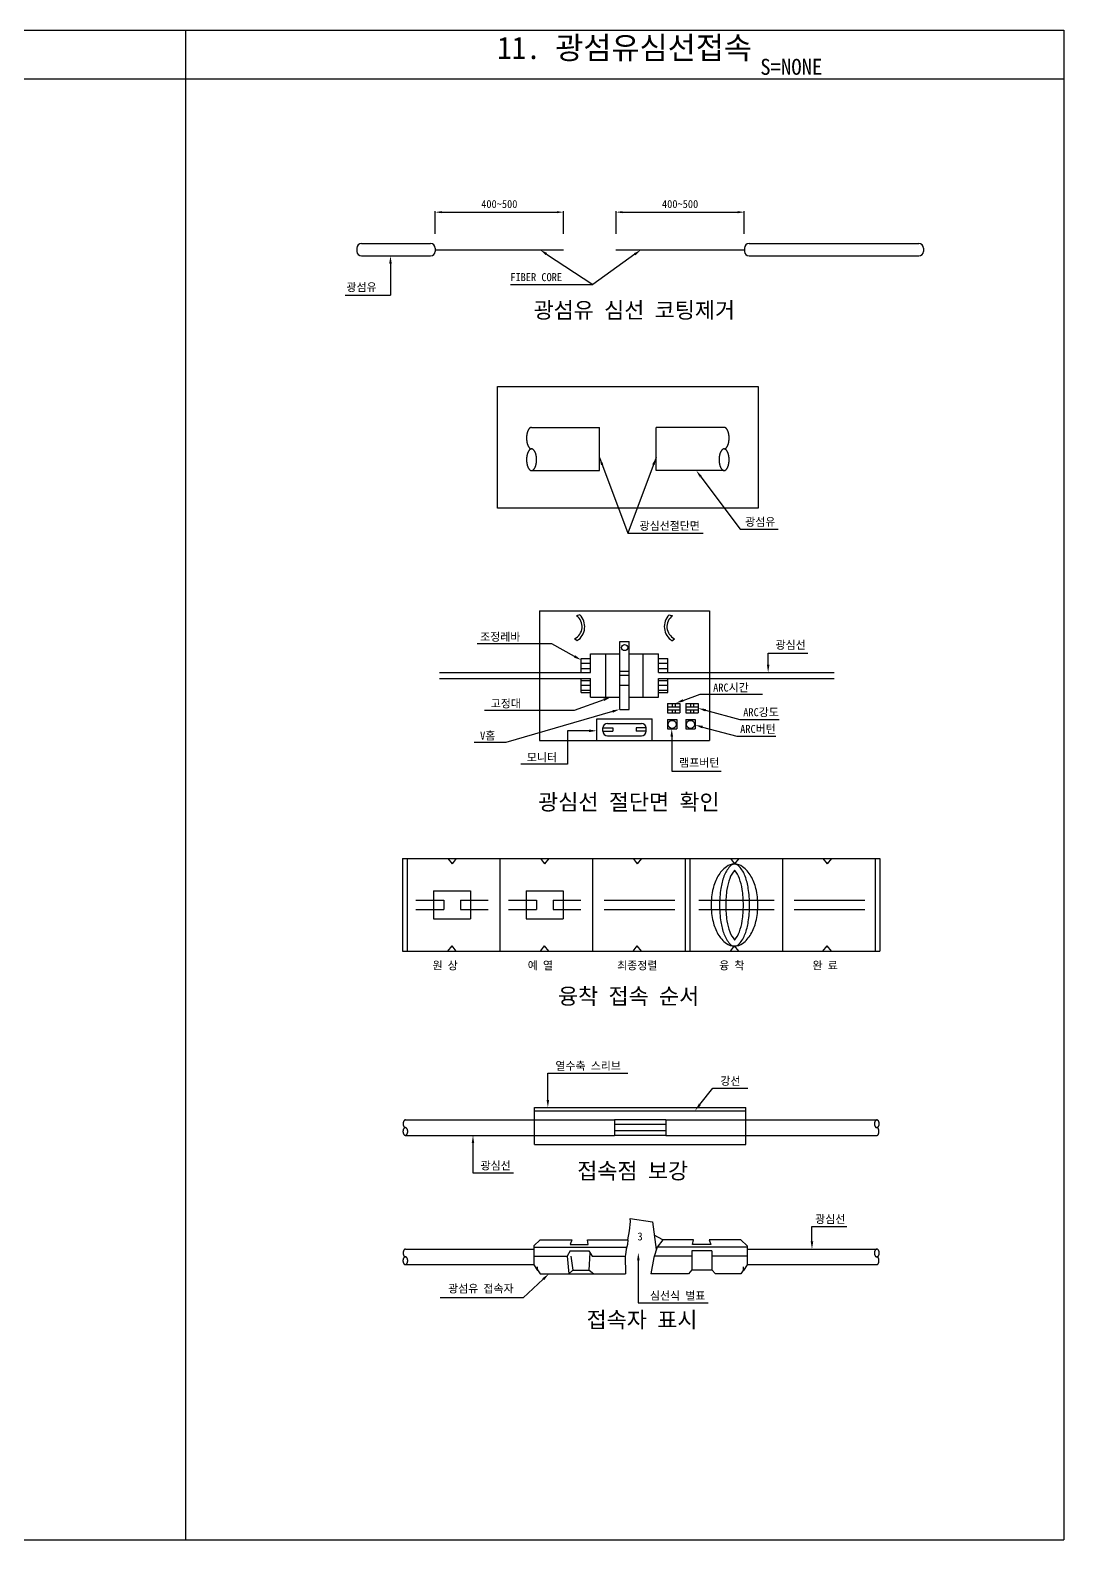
# Model space of a CAD drawing. Extents: x -3747 to 4369, y -2645 to 2071.
# Drawn here: x 1141 to 4369, y -2645 to 2071 of the extents above; entities that cross this region are included whole.
import ezdxf
from ezdxf.enums import TextEntityAlignment as Align

# ---------------------------------------------------------------- set-up
doc = ezdxf.new("R2010")
doc.units = 0
doc.header["$LTSCALE"] = 100
doc.header["$MEASUREMENT"] = 0
doc.linetypes.add('CENTER', pattern=[50.8, 31.75, -6.35, 6.35, -6.35])
for name, color, linetype in [('TN-CABL', 4, 'Continuous'), ('TN-CUTL', 1, 'CENTER'), ('TN-DIMS', 1, 'Continuous'), ('TN-LEAL', 1, 'Continuous'), ('TN-LEAT', 3, 'Continuous'), ('TN-LIN2', 3, 'Continuous'), ('TN-TEX1', 6, 'Continuous'), ('TN-TEXT', 3, 'Continuous')]:
    doc.layers.add(name, color=color, linetype=linetype)
doc.styles.add('D', font='GulimChe.ttf')
doc.dimstyles.new('D', dxfattribs={"dimtxt": 2.5, "dimasz": 2.5, "dimexe": 1.25, "dimexo": 2, "dimgap": 1, "dimtad": 1, "dimdec": 0, "dimtxsty": 'D', "dimcen": 2.5, "dimclrd": 1, "dimclre": 1, "dimclrt": 7, "dimadec": 0, "dimazin": 0, "dimtfac": 1, "dimtdec": 0, "dimtmove": 0, "dimatfit": 3, "dimfxl": 0, "dimarcsym": 0})

# ---------------------------------------------------------------- blocks, each defined once
blk = doc.blocks.new('*D0')
at = {"layer": 'DEFPOINTS', "color": 0}
for p in [(3371, 1502.9), (2970.6, 1431.9), (3371, 1431.9)]:
    blk.add_point(p, dxfattribs=at)
at = {"layer": 'TN-DIMS', "lineweight": -2}
for p, q in [((2970.6, 1434.9), (2970.6, 1505.9)), ((2990.6, 1502.9), (3351, 1502.9)), ((3371, 1434.9), (3371, 1505.9))]:
    blk.add_line(p, q, dxfattribs=at)
at = {"layer": 'TN-DIMS'}
for points in [[(2990.6, 1506.3), (2990.6, 1499.6), (2970.6, 1502.9)], [(3351, 1506.3), (3351, 1499.6), (3371, 1502.9)]]:
    blk.add_solid(points, dxfattribs=at)
at = {"layer": 'TN-DIMS', "color": 3, "insert": (3170.8, 1528.2), "char_height": 25, "attachment_point": 5, "style": 'D'}
blk.add_mtext('400~500', dxfattribs=at)
blk = doc.blocks.new('*D1')
at = {"layer": 'DEFPOINTS', "color": 0}
for p in [(2806.3, 1502.9), (2405.9, 1431.9), (2806.3, 1431.9)]:
    blk.add_point(p, dxfattribs=at)
at = {"layer": 'TN-DIMS', "lineweight": -2}
for p, q in [((2405.9, 1434.9), (2405.9, 1505.9)), ((2425.9, 1502.9), (2786.3, 1502.9)), ((2806.3, 1434.9), (2806.3, 1505.9))]:
    blk.add_line(p, q, dxfattribs=at)
at = {"layer": 'TN-DIMS'}
for points in [[(2425.9, 1506.3), (2425.9, 1499.6), (2405.9, 1502.9)], [(2786.3, 1506.3), (2786.3, 1499.6), (2806.3, 1502.9)]]:
    blk.add_solid(points, dxfattribs=at)
at = {"layer": 'TN-DIMS', "color": 3, "insert": (2606.1, 1528.2), "char_height": 25, "attachment_point": 5, "style": 'D'}
blk.add_mtext('400~500', dxfattribs=at)

msp = doc.modelspace()

# ---------------------------------------------------------------- linework, layer by layer
at = {"layer": 'TN-CABL'}
for p, q in [((2161.3, 1390.2), (2161.3, 1380.5)), ((2175.8, 1404.7), (2391.4, 1404.7)), ((2405.9, 1390.2), (2405.9, 1380.5)), ((2405.9, 1385.4), (2806.3, 1385.4)), ((2970.1, 1385.4), (3371.5, 1385.4)), ((3371.5, 1390.2), (3371.5, 1380.5)), ((3386, 1404.7), (3916.2, 1404.7)), ((3930.7, 1390.2), (3930.7, 1380.5)), ((2175.8, 1366.1), (2391.4, 1366.1)), ((3386, 1366.1), (3916.2, 1366.1)), ((2600, 958), (3415.1, 958)), ((2600, 578.3), (2600, 958)), ((3415.1, 958), (3415.1, 578.3)), ((2706.9, 830.7), (2919.1, 830.7)), ((2919.1, 695.7), (2919.1, 830.7)), ((3096, 695.7), (3096, 830.7)), ((3308.2, 830.7), (3096, 830.7)), ((2706.9, 695.7), (2919.1, 695.7)), ((3308.2, 695.7), (3096, 695.7)), ((3415.1, 578.3), (2600, 578.3)), ((2732, 257.9), (3262.4, 257.9)), ((2732, 257.9), (2732, -147.2)), ((2857.7, 245.1), (2847, 241.8)), ((3136.8, 245.1), (3147.4, 241.8)), ((3262.4, 257.9), (3262.4, -147.2)), ((2849.2, 163.9), (2841, 170.2)), ((2982.7, -50.4), (2982.7, 161.4)), ((2982.7, 161.4), (3011.7, 161.4)), ((3011.7, -50.4), (3011.7, 161.4)), ((3145.2, 163.9), (3153.4, 170.2)), ((2862.2, 65), (2862.2, 108.4)), ((2862.2, 108.4), (2891.1, 108.4)), ((2891.1, 65), (2891.1, 122.8)), ((2891.1, 122.8), (2982.7, 122.8)), ((2939.3, -12.2), (2939.3, 122.8)), ((3011.7, 122.8), (3103.3, 122.8)), ((3055.1, -12.2), (3055.1, 122.8)), ((3103.3, 65), (3103.3, 122.8)), ((3103.3, 108.4), (3132.2, 108.4)), ((3132.2, 65), (3132.2, 108.4)), ((2419.5, 65), (2891.1, 65)), ((2862.2, 93.8), (2891.1, 93.8)), ((2862.2, 77.3), (2891.1, 77.3)), ((3011.7, 67.4), (2982.7, 67.4)), ((3011.7, 55.5), (2982.7, 55.5)), ((3103.3, 93.8), (3132.2, 93.8)), ((3103.3, 77.3), (3132.2, 77.3)), ((3103.3, 65), (3651.5, 65)), ((2419.5, 45.7), (2891.1, 45.7)), ((2862.2, 2.3), (2862.2, 45.7)), ((2862.2, 39.4), (2891.1, 39.4)), ((2862.2, 24.9), (2891.1, 24.9)), ((2862.2, 9.6), (2891.1, 9.6)), ((2862.2, 2.3), (2891.1, 2.3)), ((2891.1, -12.2), (2891.1, 45.7)), ((3011.7, 23.7), (2982.7, 23.7)), ((3103.3, 45.7), (3651.5, 45.7)), ((3103.3, -12.2), (3103.3, 45.7)), ((3103.3, 39.4), (3132.2, 39.4)), ((3103.3, 24.9), (3132.2, 24.9)), ((3103.3, 9.6), (3132.2, 9.6)), ((3103.3, 2.3), (3132.2, 2.3)), ((3132.2, 2.3), (3132.2, 45.7)), ((2891.1, -12.2), (2982.7, -12.2)), ((3011.7, -12.2), (3103.3, -12.2)), ((3131.3, -32.5), (3131.3, -61.4)), ((3131.3, -32.5), (3169.8, -32.5)), ((3131.3, -42.1), (3169.8, -42.1)), ((3145.7, -32.5), (3145.7, -42.1)), ((3155.4, -32.5), (3155.4, -42.1)), ((3169.8, -32.5), (3169.8, -61.4)), ((3188.5, -32.5), (3188.5, -61.4)), ((3188.5, -32.5), (3227.1, -32.5)), ((3188.5, -42.1), (3227.1, -42.1)), ((3203, -32.5), (3203, -42.1)), ((3212.7, -32.5), (3212.7, -42.1)), ((3227.1, -32.5), (3227.1, -61.4)), ((2910.4, -79.7), (3084, -79.7)), ((2910.4, -147.2), (2910.4, -79.7)), ((2944.2, -94.2), (3050.3, -94.2)), ((2982.7, -50.4), (3011.7, -50.4)), ((3084, -147.2), (3084, -79.7)), ((3131.3, -51.8), (3169.8, -51.8)), ((3131.3, -61.4), (3169.8, -61.4)), ((3131.3, -82.3), (3160.2, -82.3)), ((3131.3, -82.3), (3131.3, -111.2)), ((3145.7, -51.8), (3145.7, -61.4)), ((3155.4, -51.8), (3155.4, -61.4)), ((3160.2, -82.3), (3160.2, -111.2)), ((3188.5, -51.8), (3227.1, -51.8)), ((3188.5, -61.4), (3227.1, -61.4)), ((3188.5, -82.3), (3217.5, -82.3)), ((3188.5, -82.3), (3188.5, -111.2)), ((3203, -51.8), (3203, -61.4)), ((3212.7, -51.8), (3212.7, -61.4)), ((3217.5, -82.3), (3217.5, -111.2)), ((2929.7, -118.3), (2929.7, -108.6)), ((2929.7, -108.6), (2961, -108.6)), ((2929.7, -118.3), (2961, -118.3)), ((2944.2, -132.7), (3050.3, -132.7)), ((2961, -108.6), (2961, -118.3)), ((3033.4, -108.6), (3033.4, -118.3)), ((3064.7, -108.6), (3033.4, -108.6)), ((3064.7, -118.3), (3033.4, -118.3)), ((3064.7, -118.3), (3064.7, -108.6)), ((3131.3, -111.2), (3160.2, -111.2)), ((3188.5, -111.2), (3217.5, -111.2)), ((2732, -147.2), (3262.4, -147.2)), ((2304.3, -516.4), (3794.4, -516.4)), ((2304.3, -516.4), (2304.3, -805.8)), ((2318.8, -516.4), (2318.8, -805.8)), ((2445.3, -516.4), (2458.5, -532.6)), ((2471.6, -516.4), (2458.5, -532.6)), ((2608.1, -516.4), (2608.1, -805.8)), ((2734.6, -516.4), (2747.8, -532.6)), ((2761, -516.4), (2747.8, -532.6)), ((2897.5, -516.4), (2897.5, -805.8)), ((3024, -516.4), (3037.1, -532.6)), ((3050.3, -516.4), (3037.1, -532.6)), ((3186.8, -516.4), (3186.8, -805.8)), ((3201.3, -516.4), (3201.3, -805.8)), ((3327.8, -516.4), (3341, -532.6)), ((3354.1, -516.4), (3341, -532.6)), ((3490.6, -516.4), (3490.6, -805.8)), ((3617.1, -516.4), (3630.3, -532.6)), ((3643.5, -516.4), (3630.3, -532.6)), ((3780, -516.4), (3780, -805.8)), ((3794.4, -516.4), (3794.4, -805.8)), ((2345.9, -646.6), (2433.2, -646.6)), ((2400.6, -617.7), (2516.3, -617.7)), ((2400.6, -617.7), (2400.6, -704.5)), ((2433.2, -646.6), (2433.2, -675.6)), ((2485.3, -646.6), (2571.6, -646.6)), ((2485.3, -646.6), (2485.3, -675.6)), ((2516.3, -617.7), (2516.3, -704.5)), ((2635.2, -646.6), (2722.5, -646.6)), ((2689.9, -617.7), (2805.7, -617.7)), ((2689.9, -617.7), (2689.9, -704.5)), ((2722.5, -646.6), (2722.5, -675.6)), ((2774.6, -646.6), (2860.9, -646.6)), ((2774.6, -646.6), (2774.6, -675.6)), ((2805.7, -617.7), (2805.7, -704.5)), ((2933.4, -646.6), (3154.7, -646.6)), ((3228.9, -646.6), (3465.1, -646.6)), ((3526.6, -646.6), (3747.8, -646.6)), ((2345.9, -675.6), (2433.2, -675.6)), ((2400.6, -704.5), (2516.3, -704.5)), ((2485.3, -675.6), (2571.6, -675.6)), ((2635.2, -675.6), (2722.5, -675.6)), ((2689.9, -704.5), (2805.7, -704.5)), ((2774.6, -675.6), (2860.9, -675.6)), ((2933.4, -675.6), (3154.7, -675.6)), ((3228.9, -675.6), (3465.1, -675.6)), ((3526.6, -675.6), (3747.8, -675.6)), ((2445.3, -805.8), (2458.5, -789.6)), ((2471.6, -805.8), (2458.5, -789.6)), ((2734.6, -805.8), (2747.8, -789.6)), ((2761, -805.8), (2747.8, -789.6)), ((3024, -805.8), (3037.1, -789.6)), ((3050.3, -805.8), (3037.1, -789.6)), ((3327.8, -805.8), (3341, -789.6)), ((3354.1, -805.8), (3341, -789.6)), ((3617.1, -805.8), (3630.3, -789.6)), ((3643.5, -805.8), (3630.3, -789.6)), ((2304.3, -805.8), (3794.4, -805.8)), ((2716.2, -1294.5), (3376, -1294.5)), ((2716.2, -1410.3), (2716.2, -1294.5)), ((2716.2, -1304.2), (3376, -1304.2)), ((3376, -1410.3), (3376, -1294.5)), ((2312.7, -1333.1), (2965.5, -1333.1)), ((3126.7, -1333.1), (2965.5, -1333.1)), ((2965.5, -1333.1), (2965.5, -1381.3)), ((3126.7, -1347.6), (2965.5, -1347.6)), ((3126.7, -1366.9), (2965.5, -1366.9)), ((3126.7, -1333.1), (3126.7, -1381.3)), ((3126.7, -1333.1), (3785.3, -1333.1)), ((2312.7, -1381.3), (2965.5, -1381.3)), ((2716.2, -1410.3), (3376, -1410.3)), ((3126.7, -1381.3), (2965.5, -1381.3)), ((3126.7, -1381.3), (3785.3, -1381.3)), ((3117.1, -1708), (3090, -1693.5)), ((2312.7, -1736.9), (2713.7, -1736.9)), ((2733.3, -1708), (2713.7, -1726)), ((2713.7, -1726), (2713.7, -1785.7)), ((2713.7, -1730.2), (3003.9, -1730.2)), ((2733.3, -1708), (2832.2, -1708)), ((2827.2, -1742), (2817.9, -1759.2)), ((2832.2, -1708), (2827.2, -1721.9)), ((2827.2, -1721.9), (2883.8, -1721.9)), ((2827.2, -1742), (2885.6, -1742)), ((2881.2, -1708), (3007.6, -1708)), ((2883.8, -1721.9), (2881.2, -1708)), ((2885.6, -1742), (2896.4, -1759.2)), ((3001.9, -1737), (3000.6, -1754.6)), ((3006.3, -1722.6), (3001.9, -1737)), ((3007.6, -1708), (3006.3, -1722.6)), ((3098.7, -1730.2), (3088.3, -1762.6)), ((3117.1, -1708), (3098.7, -1730.2)), ((3380.1, -1730.2), (3098.7, -1730.2)), ((3212.6, -1708), (3117.1, -1708)), ((3269.6, -1742), (3207, -1742)), ((3207, -1742), (3207, -1801.3)), ((3210, -1721.9), (3212.6, -1708)), ((3266.7, -1721.9), (3210, -1721.9)), ((3360.5, -1708), (3261.6, -1708)), ((3261.6, -1708), (3266.7, -1721.9)), ((3269.6, -1742), (3269.6, -1801.3)), ((3360.5, -1708), (3380.1, -1726)), ((3380.1, -1726), (3380.1, -1785.7)), ((3380.1, -1736.9), (3785.3, -1736.9)), ((2312.7, -1785.1), (2713.7, -1785.1)), ((2713.7, -1759.2), (2817.9, -1759.2)), ((2713.7, -1785.7), (2725.1, -1803.3)), ((2817.9, -1759.2), (2823.4, -1814.1)), ((2829.6, -1759.2), (2835.7, -1802.4)), ((2886.9, -1802.4), (2889.5, -1748.3)), ((2896.4, -1759.2), (2998.8, -1759.2)), ((3000.6, -1754.6), (2998.8, -1759.2)), ((2998.8, -1759.2), (3000.6, -1814.1)), ((3088.3, -1762.6), (3079.6, -1814.1)), ((3207, -1759.2), (3089.4, -1759.2)), ((3380.1, -1759.2), (3269.6, -1759.2)), ((3380.1, -1785.7), (3368.8, -1803.3)), ((3380.1, -1785.1), (3785.3, -1785.1)), ((2725.1, -1803.3), (2725.1, -1792.4)), ((2725.1, -1801.9), (2733.5, -1814.1)), ((2733.5, -1814.1), (3000.6, -1814.1)), ((2823.4, -1814.1), (2835.7, -1802.4)), ((2835.7, -1802.4), (2886.9, -1802.4)), ((2886.9, -1802.4), (2901.4, -1814.1)), ((3197.1, -1814.1), (3079.6, -1814.1)), ((3207, -1801.3), (3197.1, -1814.1)), ((3207, -1801.3), (3270.8, -1801.3)), ((3269.6, -1801.3), (3281.3, -1814.1)), ((3360.4, -1814.1), (3281.3, -1814.1)), ((3368.8, -1801.9), (3360.4, -1814.1)), ((3368.8, -1803.3), (3368.8, -1792.4))]:
    msp.add_line(p, q, dxfattribs=at)
for points in [[(3340.7, -790, 0.158637), (3366, -781.7, 0.106456), (3392.2, -752.4, 0.071579), (3407.6, -713.3, 0.057924), (3413.5, -661.9, 0.057924), (3407.6, -610.4, 0.071579), (3392.2, -571.3, 0.106456), (3366, -542, 0.158637), (3340.7, -533.8, 0.158637), (3315.3, -542, 0.106456), (3289.1, -571.3, 0.071579), (3273.8, -610.4, 0.057924), (3267.8, -661.9, 0.057924), (3273.8, -713.3, 0.071579), (3289.1, -752.4, 0.106456), (3315.3, -781.7, 0.158637)], [(3341, -789.6, 0.214526), (3355.7, -782.9, 0.093637), (3374.1, -752.2, 0.050303), (3383.9, -714.2, 0.037768), (3387.8, -662, 0.037768), (3383.9, -609.9, 0.050303), (3374.1, -571.9, 0.093637), (3355.7, -541.1, 0.214526), (3341, -534.5, 0.214526), (3326.2, -541.1, 0.093637), (3307.8, -571.9, 0.050303), (3298.1, -609.9, 0.037768), (3294.1, -662, 0.037768), (3298.1, -714.2, 0.050303), (3307.8, -752.2, 0.093637), (3326.2, -782.9, 0.214526)], [(3341, -770.3, 0.214526), (3341.3, -770.1, 0.093637), (3356, -745.6, 0.050303), (3364.8, -711.3, 0.037768), (3368.5, -662, 0.037768), (3364.8, -612.8, 0.050303), (3356, -578.5, 0.093637), (3341.3, -553.9, 0.214526), (3341, -553.8, 0.214526), (3340.6, -553.9, 0.093637), (3325.9, -578.5, 0.050303), (3317.1, -612.8, 0.037768), (3313.4, -662, 0.037768), (3317.1, -711.3, 0.050303), (3325.9, -745.6, 0.093637), (3340.6, -770.1, 0.214526)]]:
    msp.add_lwpolyline(points, format="xyb", close=True, dxfattribs=at)
msp.add_lwpolyline([(3007.6, -1708), (3013.1, -1679.6), (3015.8, -1650.6), (3015.3, -1641.3), (3084.2, -1651.7), (3096.2, -1738)], dxfattribs=at)
for centre, radius in [((2997.5, 142.7), 9.64), ((3146, -97.4), 12.7), ((3203.3, -97.4), 12.7)]:
    msp.add_circle(centre, radius, dxfattribs=at)
for centre, radius, start, end in [((2175.8, 1390.2), 14.5, 90, 180), ((2175.8, 1380.5), 14.5, 180, 270), ((2391.4, 1390.2), 14.5, 0, 90), ((2391.4, 1380.5), 14.5, 270, 0), ((3386, 1390.2), 14.5, 90, 180), ((3386, 1380.5), 14.5, 180, 270), ((3916.2, 1390.2), 14.5, 360, 90), ((3916.2, 1380.5), 14.5, 270, 0), ((2823.6, 207.7), 41.3, 294.8447, 55.5954), ((2820.4, 207.9), 52.6, 303.1186, 44.9758), ((3174, 207.9), 52.6, 135.0242, 236.8814), ((3170.8, 207.7), 41.3, 124.4046, 245.1553), ((2944.2, -108.6), 14.5, 90, 180), ((3050.3, -108.6), 14.5, 0, 90), ((2944.2, -118.3), 14.5, 180, 270), ((3050.3, -118.3), 14.5, 270, 0)]:
    msp.add_arc(centre, radius, start, end, dxfattribs=at)
at = {"layer": 'TN-CUTL'}
for points in [[(2706.9, 830.7, 0.183704), (2701.6, 828.7, 0.102372), (2695.8, 820.8, 0.061419), (2692.5, 810.7, 0.047698), (2691.2, 797, 0.047698), (2692.5, 783.3, 0.061419), (2695.8, 773.1, 0.102372), (2701.6, 765.2, 0.183704), (2706.9, 763.2, 0.183704)], [(3308.2, 830.7, -0.183704), (3313.5, 828.7, -0.102372), (3319.3, 820.8, -0.061419), (3322.6, 810.7, -0.047698), (3323.9, 797, -0.047698), (3322.6, 783.3, -0.061419), (3319.3, 773.1, -0.102372), (3313.5, 765.2, -0.183704), (3308.2, 763.2, -0.183704)], [(2312.7, -1333.1, 0.160306), (2310.3, -1333.9, 0.106289), (2307.9, -1336.6, 0.07087), (2306.4, -1340.3, 0.057164), (2305.9, -1345.2, 0.057164), (2306.4, -1350, 0.07087), (2307.9, -1353.7, 0.106289), (2310.3, -1356.4, 0.160306), (2312.7, -1357.2, 0.160306)], [(3785.3, -1381.3, 0.160306), (3787.6, -1380.6, 0.106289), (3790.1, -1377.8, 0.07087), (3791.5, -1374.1, 0.057164), (3792, -1369.3, 0.057164), (3791.5, -1364.4, 0.07087), (3790.1, -1360.7, 0.106289), (3787.6, -1358, 0.160306), (3785.3, -1357.2, 0.160306)], [(2312.7, -1736.9, 0.160306), (2310.3, -1737.7, 0.106289), (2307.9, -1740.4, 0.07087), (2306.4, -1744.1, 0.057164), (2305.9, -1749, 0.057164), (2306.4, -1753.8, 0.07087), (2307.9, -1757.5, 0.106289), (2310.3, -1760.2, 0.160306), (2312.7, -1761, 0.160306)], [(3785.3, -1785.1, 0.160306), (3787.6, -1784.4, 0.106289), (3790.1, -1781.6, 0.07087), (3791.5, -1777.9, 0.057164), (3792, -1773.1, 0.057164), (3791.5, -1768.2, 0.07087), (3790.1, -1764.5, 0.106289), (3787.6, -1761.8, 0.160306), (3785.3, -1761, 0.160306)]]:
    msp.add_lwpolyline(points, format="xyb", dxfattribs=at)
for points in [[(2706.9, 763.2, 0.183704), (2701.6, 761.2, 0.102372), (2695.8, 753.3, 0.061419), (2692.5, 743.1, 0.047698), (2691.2, 729.5, 0.047698), (2692.5, 715.8, 0.061419), (2695.8, 705.6, 0.102372), (2701.6, 697.7, 0.183704), (2706.9, 695.7, 0.183704), (2712.1, 697.7, 0.102372), (2718, 705.6, 0.061419), (2721.3, 715.8, 0.047698), (2722.6, 729.5, 0.047698), (2721.3, 743.1, 0.061419), (2718, 753.3, 0.102372), (2712.1, 761.2, 0.183704)], [(3308.2, 763.2, -0.183704), (3313.5, 761.2, -0.102372), (3319.3, 753.3, -0.061419), (3322.6, 743.1, -0.047698), (3323.9, 729.5, -0.047698), (3322.6, 715.8, -0.061419), (3319.3, 705.6, -0.102372), (3313.5, 697.7, -0.183704), (3308.2, 695.7, -0.183704), (3303, 697.7, -0.102372), (3297.1, 705.6, -0.061419), (3293.8, 715.8, -0.047698), (3292.5, 729.5, -0.047698), (3293.8, 743.1, -0.061419), (3297.1, 753.3, -0.102372), (3303, 761.2, -0.183704)], [(2312.7, -1357.2, 0.149027), (2310, -1358, 0.107088), (2307.4, -1360.7, 0.075738), (2305.8, -1364.4, 0.062567), (2305.2, -1369.3, 0.062567), (2305.8, -1374.1, 0.075738), (2307.4, -1377.8, 0.107088), (2310, -1380.5, 0.149027), (2312.7, -1381.3, 0.149027), (2315.3, -1380.5, 0.107088), (2317.9, -1377.8, 0.075738), (2319.5, -1374.1, 0.062567), (2320.1, -1369.3, 0.062567), (2319.5, -1364.4, 0.075738), (2317.9, -1360.7, 0.107088), (2315.3, -1358, 0.149027)], [(3785.3, -1357.2, 0.149027), (3787.9, -1356.4, 0.107088), (3790.5, -1353.7, 0.075738), (3792.1, -1350, 0.062567), (3792.7, -1345.2, 0.062567), (3792.1, -1340.3, 0.075738), (3790.5, -1336.6, 0.107088), (3787.9, -1333.9, 0.149027), (3785.3, -1333.1, 0.149027), (3782.6, -1333.9, 0.107088), (3780, -1336.6, 0.075738), (3778.4, -1340.3, 0.062567), (3777.8, -1345.2, 0.062567), (3778.4, -1350, 0.075738), (3780, -1353.7, 0.107088), (3782.6, -1356.4, 0.149027)], [(3785.3, -1761, 0.149027), (3787.9, -1760.2, 0.107088), (3790.5, -1757.5, 0.075738), (3792.1, -1753.8, 0.062567), (3792.7, -1749, 0.062567), (3792.1, -1744.1, 0.075738), (3790.5, -1740.4, 0.107088), (3787.9, -1737.7, 0.149027), (3785.3, -1736.9, 0.149027), (3782.6, -1737.7, 0.107088), (3780, -1740.4, 0.075738), (3778.4, -1744.1, 0.062567), (3777.8, -1749, 0.062567), (3778.4, -1753.8, 0.075738), (3780, -1757.5, 0.107088), (3782.6, -1760.2, 0.149027)], [(2312.7, -1761, 0.149027), (2310, -1761.8, 0.107088), (2307.4, -1764.5, 0.075738), (2305.8, -1768.2, 0.062567), (2305.2, -1773.1, 0.062567), (2305.8, -1777.9, 0.075738), (2307.4, -1781.6, 0.107088), (2310, -1784.3, 0.149027), (2312.7, -1785.1, 0.149027), (2315.3, -1784.3, 0.107088), (2317.9, -1781.6, 0.075738), (2319.5, -1777.9, 0.062567), (2320.1, -1773.1, 0.062567), (2319.5, -1768.2, 0.075738), (2317.9, -1764.5, 0.107088), (2315.3, -1761.8, 0.149027)]]:
    msp.add_lwpolyline(points, format="xyb", close=True, dxfattribs=at)
at = {"layer": 'TN-LEAL'}
for p, q in [((2753.4, 1372.2), (2898.5, 1277.3)), ((3029.2, 1371.3), (2898.5, 1277.3)), ((2266.2, 1342), (2266.2, 1243.5)), ((2640.6, 1277.3), (2898.5, 1277.3)), ((2125, 1243.5), (2266.2, 1243.5)), ((2919.1, 736.4), (3007.6, 500.4)), ((3096, 736.4), (3007.6, 500.4)), ((3235.8, 676.4), (3357.9, 512.8)), ((3007.6, 500.4), (3243.2, 500.4)), ((3357.9, 512.8), (3476.6, 512.8)), ((2769.7, 154.3), (2537.5, 154.3)), ((2841.1, 115.2), (2769.7, 154.3)), ((3445.8, 124.9), (3569.8, 124.9)), ((3445.8, 89.1), (3445.8, 124.9)), ((2932.2, -20.4), (2840.3, -53.6)), ((3180.3, -22.3), (3233.2, -2.8)), ((3233.2, -2.8), (3428, -2.8)), ((2840.3, -53.6), (2560.3, -53.6)), ((2959.6, -57.1), (2626.2, -154.1)), ((3250.4, -53.2), (3357.5, -81.9)), ((3357.5, -81.9), (3479.9, -81.9)), ((2819, -117.4), (2819, -222)), ((2886.3, -117.4), (2819, -117.4)), ((3144.8, -135.3), (3144.8, -243.3)), ((3240.8, -105.7), (3347.9, -134.4)), ((3347.9, -134.4), (3470.2, -134.4)), ((2626.2, -154.1), (2527.1, -154.1)), ((2819, -222), (2673.3, -222)), ((3144.8, -243.3), (3298.8, -243.3)), ((2757.8, -1187.1), (3007.1, -1187.1)), ((2757.8, -1270.4), (2757.8, -1187.1)), ((3232.4, -1285.3), (3273.1, -1234.2)), ((3273.1, -1234.2), (3381.9, -1234.2)), ((2523.9, -1405.4), (2523.9, -1498.3)), ((2523.9, -1498.3), (2650.8, -1498.3)), ((3582.7, -1712.8), (3582.7, -1665.7)), ((3582.7, -1665.7), (3691.7, -1665.7)), ((3040.3, -1771.8), (3040.3, -1905)), ((2743.4, -1830.5), (2681.1, -1888.5)), ((2681.1, -1888.5), (2421, -1888.5)), ((3040.3, -1905), (3258.3, -1905))]:
    msp.add_line(p, q, dxfattribs=at)
for points in [[(2751.2, 1368.8), (2755.6, 1375.5), (2733.2, 1385.4)], [(3026.8, 1374.6), (3031.5, 1368), (3048.8, 1385.4)], [(2262.2, 1342), (2270.3, 1342), (2266.2, 1366.1)], [(2923.8, 712.4), (2931.3, 715.3), (2919.1, 736.4)], [(3091.3, 712.4), (3083.8, 715.3), (3096, 736.4)], [(3232.5, 674), (3239, 678.8), (3221.3, 695.7)], [(2843, 118.7), (2839.1, 111.6), (2862.2, 103.6)], [(3449.8, 89.1), (3441.8, 89.1), (3445.8, 65)], [(2930.9, -16.6), (2933.6, -24.2), (2954.9, -12.2)], [(3181.7, -26.1), (3178.9, -18.6), (3157.6, -30.7)], [(3249.4, -57.1), (3251.5, -49.3), (3227.1, -47)], [(2958.5, -53.2), (2960.7, -60.9), (2982.7, -50.3)], [(2886.3, -113.4), (2886.3, -121.5), (2910.4, -117.4)], [(3140.8, -135.3), (3148.8, -135.3), (3144.8, -111.2)], [(3239.7, -109.6), (3241.8, -101.8), (3217.5, -99.4)], [(2761.8, -1270.4), (2753.8, -1270.4), (2757.8, -1294.5)], [(3235.5, -1287.8), (3229.3, -1282.8), (3217.4, -1304.2)], [(2519.9, -1405.4), (2527.9, -1405.4), (2523.9, -1381.3)], [(3586.7, -1712.8), (3578.7, -1712.8), (3582.7, -1736.9)], [(3036.3, -1771.8), (3044.3, -1771.8), (3040.3, -1747.7)], [(2740.7, -1827.5), (2746.2, -1833.4), (2761.1, -1814.1)]]:
    msp.add_solid(points, dxfattribs=at)
at = {"layer": 'TN-LIN2'}
for p, q in [((-3746.6, 2071.5), (4369.2, 2071.5)), ((1626, 2071.5), (1626, -2644.9)), ((4369.2, 2071.5), (4369.2, -2644.9)), ((-3746.6, 1919.2), (4369.2, 1919.2)), ((-3746.6, -2644.9), (4369.2, -2644.9))]:
    msp.add_line(p, q, dxfattribs=at)

# ---------------------------------------------------------------- texts
at = {"layer": 'TN-LEAT', "style": 'D'}
for s, p in [('광섬유', (2128.9, 1256.1)), ('FIBER CORE', (2640.6, 1287.4)), ('광심선절단면', (3044.1, 510.5)), ('광섬유', (3374.2, 522.9)), ('조정레바', (2546.4, 163.6)), ('광심선', (3468.9, 138.6)), ('ARC시간', (3274, 5.2)), ('고정대', (2579.4, -44.6)), ('ARC강도', (3368, -71.8)), ('V홈', (2546.1, -145.1)), ('ARC버턴', (3358.4, -124.2)), ('모니터', (2692.3, -213)), ('램프버턴', (3167.9, -229.6)), ('열수축 스리브', (2781.4, -1176.9)), ('강선', (3296.7, -1224)), ('광심선', (2547.5, -1488.1)), ('광심선', (3592.7, -1655.5)), ('광섬유 접속자', (2446.4, -1872.6)), ('심선식 별표', (3076.6, -1894.9))]:
    msp.add_text(s, height=25, dxfattribs=at).set_placement(p)
at = {"layer": 'TN-TEX1', "style": 'D'}
msp.add_text('11. 광섬유심선접속', height=70, dxfattribs=at).set_placement((2997.6, 2017), align=Align.MIDDLE)
for s, p in [('S=NONE', (3421.2, 1932)), ('광섬유 심선 코팅제거', (2713.1, 1171.9)), ('광심선 절단면 확인', (2727.6, -364.9)), ('융착 접속 순서', (2789.5, -971.4)), ('접속점 보강', (2849.5, -1517.3)), ('접속자 표시', (2878.9, -1982.3))]:
    msp.add_text(s, height=50, dxfattribs=at).set_placement(p)
at = {"layer": 'TN-TEXT', "style": 'D'}
for s, p in [('원 상', (2397.7, -863)), ('예 열', (2695, -863)), ('최종정렬', (2974.4, -863)), ('융 착', (3292.9, -863)), ('완 료', (3584.4, -863)), ('3', (3037.8, -1709.6))]:
    msp.add_text(s, height=25, dxfattribs=at).set_placement(p)

# ---------------------------------------------------------------- dimensions: what is measured, and where the dimension line sits
at = {"layer": 'TN-DIMS'}
for base, p1, p2, picture, middle in [((2806.3, 1502.9), (2405.9, 1431.9), (2806.3, 1431.9), '*D1', (2606.1, 1528.2)), ((3371, 1502.9), (2970.6, 1431.9), (3371, 1431.9), '*D0', (3170.8, 1528.2))]:
    dim = msp.add_linear_dim(base=base, p1=p1, p2=p2, text='<>~500', dimstyle='D', override={"dimscale": 10, "dimasz": 2, "dimexe": 0.3, "dimexo": 0.3, "dimgap": 1.25, "dimlunit": 6, "dimcen": 1, "dimclrd": 256, "dimclre": 256, "dimclrt": 3, "dimtix": 1, "dimtmove": 2}, dxfattribs=at)
    dim.commit()
    dim.dimension.update_dxf_attribs({"geometry": picture, "text_midpoint": middle})

doc.saveas('drawing.dxf')
